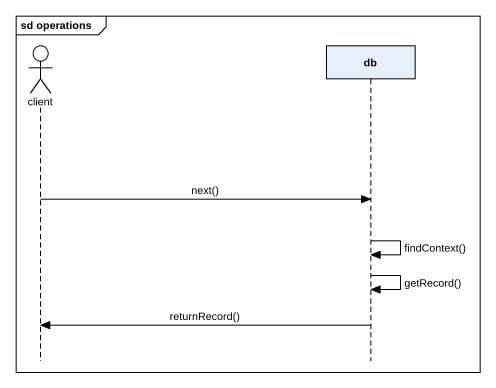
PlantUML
@startuml
mainframe sd operations
hide footbox
actor client
participant db

client -> db : next()
db -> db : findContext()
db -> db : getRecord()
db -> client : returnRecord()
@enduml
